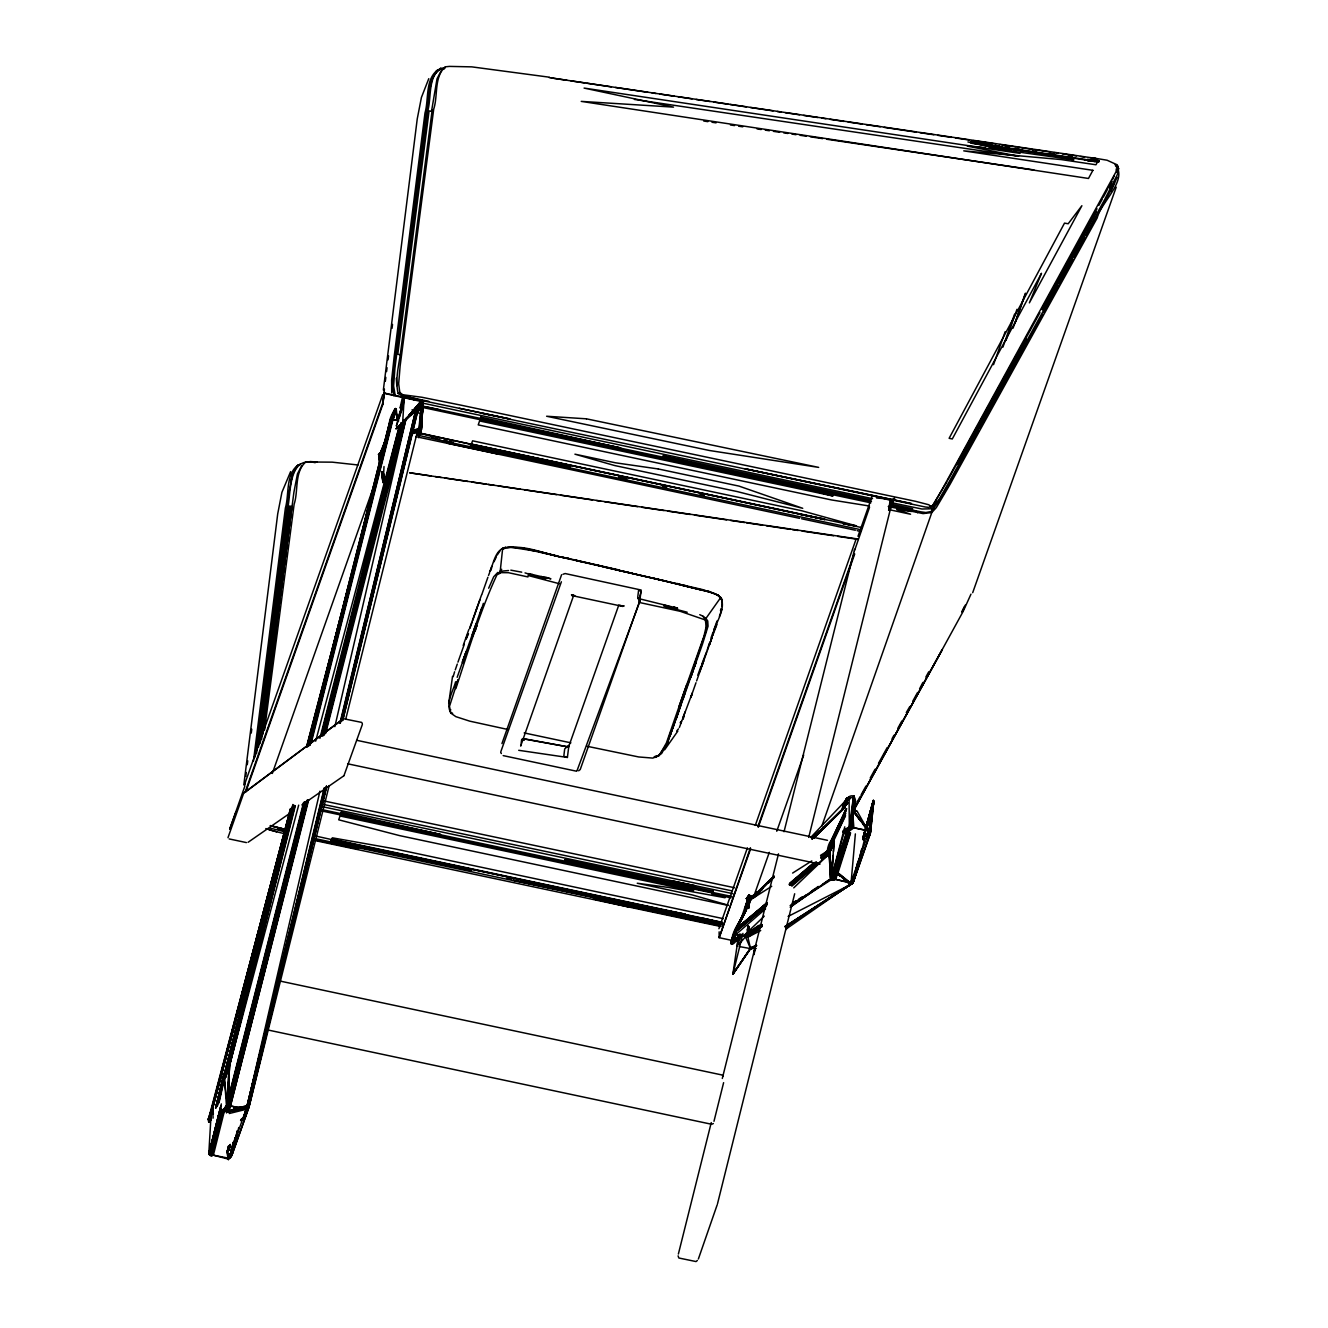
<?xml version="1.0" encoding="UTF-8"?>
<svg xmlns="http://www.w3.org/2000/svg" width="1328" height="1328" viewBox="0 0 1328 1328"><rect width="100%" height="100%" fill="white"/><g stroke="black" fill="none" stroke-linecap="round" stroke-linejoin="round"><path stroke-width="1.5" d="M228.814 1068.891L228.814 1064.89L293.604 805.747M847.364 803.589L842.251 809.532C842.865 796.667 859.365 786.209 854.817 810.279L857.324 811.541L868.861 832.092L850.401 884.216L784.931 926.479M853.921 796.418L854.817 810.279L853.821 810.312L853.921 796.418L852.559 797.032M736.127 933.318L731.927 944.341C729.67 929.517 747.249 913.979 750.652 899.77L750.801 899.836M748.394 925.981L747.78 935.194L747.083 929.202M748.826 895.255L746.402 898.641L748.826 895.255L748.66 907.539L748.876 894.989L753.74 897.545L757.026 895.105M383.311 475.69L382.995 482.479L381.75 474.494M748.411 925.915L748.278 934.165L749.191 928.056M748.693 907.356L748.876 894.989L753.74 897.545L759.583 891.752M748.627 907.871L748.843 895.62L738.484 926.645M853.373 799.041L853.572 796.036L849.306 826.813L842.716 831.693L849.306 826.813L869.043 830.996L870.487 832.556L852.941 882.954L786.043 926.38M873.326 800.668L862.851 838.217L873.326 800.668L870.288 831.826L873.343 800.386L869.027 831.594L862.851 838.217L873.077 801.481L870.006 834.648L863.432 840.043L862.851 838.217L869.027 831.594L873.343 800.386L870.006 834.648L853.24 882.373L786.259 928.903M748.145 926.529L747.963 934.763L749.324 926.761M748.56 907.987L748.843 895.62L748.61 908.286M383.145 476.254L382.995 482.479L381.833 474.262M748.162 926.629L747.963 934.763L748.942 928.687M228.184 1094.089L228.067 1111.885L246.361 1108.747L324.298 787.72M228.283 1090.072L228.848 1068.011L298.684 805.133M751.05 948.109L732.84 974.304L751.299 947.047M381.684 471.739L383.211 481.715L384.008 466.56M747.78 935.194L749.175 927.093L747.78 935.194L748.029 926.961M748.56 908.418L748.926 896.068L744.776 909.199L745.24 913.199M228.449 1093.21L226.64 1109.527L228.117 1110.44L246.776 1107.386L244.203 1115.47L245.116 1115.603L249.149 1106.407L326.555 786.242M228.366 1089.823L229.263 1066.65L224.93 1076.709L218.971 1102.937M229.263 1066.65L227.918 1104.132L231.006 1106.108L246.361 1108.747L228.25 1159.527L231.719 1155.659L249.033 1106.971L249.266 1102.522M229.412 1158.365L230.873 1152.322L229.412 1158.365L213.36 1155.177L211.268 1155.808L208.778 1154.198L210.969 1116.566M249.249 1100.995L249.033 1106.971L232.367 1153.883L229.561 1148.604L230.408 1144.869M395.827 428.894L402.699 422.868L421.922 400.259L421.159 431.202L422.885 402.5L421.922 400.259L421.159 431.202L422.885 402.5L416.926 411.796L342.292 719.56L416.926 411.796L422.42 401.786L404.21 397.703L401.438 405.438M396.391 428.429L402.633 423.001L421.856 400.259L420.677 427.533L418.785 437.559L421.192 430.986L422.885 405.007L417.407 412.626L342.74 720.556M294.401 805.465L228.814 1064.89L225.046 1075.912L229.063 1067.347L224.947 1078.12L228.848 1068.011L227.354 1104.697L229.412 1105.045L228.117 1110.44L225.81 1108.996L227.453 1101.593L303.564 802.56M305.208 802.079L226.64 1109.527L228.134 1103.419L225.81 1108.996L227.968 1102.572L229.478 1065.869L225.046 1075.912L229.694 1065.056L295.347 805.681M383.676 474.992L383.427 481.002L382.248 473.05M760.695 930.563L747.896 937.17L739.663 934.464C740.493 935.028 732.458 948.175 730.981 942.913L735.529 929.334L767.186 902.625M393.918 395.794L392.507 387.328L393.818 369.699L426.437 112.83C430.438 99.251 426.388 79.348 439.12 70.069L440.564 68.342L445.029 67.811M567.405 757.441L568.915 745.29L564.699 748.909L563.802 756.196L567.405 757.441L518.717 750.303M638.635 589.981L637.722 597.268L639.631 602.182L641.142 590.03L565.164 573.547L563.022 574.244M640.013 600.273L639.133 599.459L641.075 591.508M417.042 399.429L403.247 396.259L398.168 393.503C394.897 380.406 398.616 366.146 400.508 353.115L432.214 109.743L431.517 111.32L429.077 110.921L397.786 354.244L399.828 354.659M1117.379 167.826C1124.999 182.882 1100.63 203.217 1097.21 217.892L950.051 484.322L936.323 507.578L931.808 512.542L821.75 826.331M383.526 475.524L383.211 481.715L381.833 471.49M245.132 792.086L382.564 403.446L384.39 392.258L382.779 404.542L245.813 791.853M382.779 404.542L384.39 392.258L384.639 393.453L401.836 397.321L402.699 396.142L400.126 407.729M290.483 808.503L212.38 1106.788L208.347 1118.757L209.027 1122.193L291.845 809.516M1115.138 164.655L1118.608 168.473L1117.794 169.486M227.968 1102.572L229.478 1065.869L224.93 1076.709M868.861 832.092L873.343 800.386L869.807 831.311L852.061 809.283L852.194 827.244L845.538 832.009L852.194 827.244L853.954 796.202L853.638 797.879M403.712 461.131L403.513 462.874L404.791 462.659L403.662 460.501M832.341 871.268L833.287 855.464M833.519 851.514L834.216 839.678L845.538 815.658M227.453 1101.593L229.694 1065.056L294.916 805.565M383.36 476.553L382.995 482.479L382.896 476.42M382.53 472.419L383.626 480.354L383.991 474.362M396.425 425.823L404.21 397.703L421.839 400.691L402.6 423.433L404.26 396.972L421.856 400.259L402.6 423.433L396.375 428.629M213.393 1114.192L212.38 1106.788L212.829 1110.075L209.027 1122.193M719.145 931.858L719.129 937.684L736.343 941.336L736.857 940.307L736.343 941.336M383.842 474.843L383.427 481.002L382.381 472.868M421.192 430.986L418.984 435.816L421.125 428.346L423.034 403.579L417.274 412.178L342.707 720.058M844.625 831.809L851.281 827.045L853.572 796.036L850.318 826.896L843.595 831.76L850.318 826.896M383.626 480.354L384.124 474.212M735.579 932.206L735.529 929.334L767.202 902.891M559.354 583.722L528.229 575.522L527.946 576.933L508.491 572.7L499.162 572.617L500.208 571.272L502.681 548.248C494.381 552.963 493.551 564.085 489.567 571.903M1116.151 170.698L1116.317 168.822M851.281 827.045L853.954 796.202L853.638 798.178M790.558 905.812L830.531 880.182L835.926 879.451L851.082 882.672L855.365 833.901M238.758 1127.522L231.719 1155.659L232.267 1149.766M232.367 1153.883L232.765 1149.982M856.245 870.853L855.83 874.903L854.535 875.086L851.082 882.672L852.161 878.721M246.809 1108.78L246.178 1114.939L241.497 1119.753M421.856 400.259L418.868 434.505L421.424 429.21L420.893 427.002L418.436 433.642L421.706 400.674L402.6 423.433M856.261 870.869L855.83 874.903L864.246 840.624M870.487 832.556L873.807 800.9L867.267 826.248L870.537 814.28M887.004 498.863L876.646 498M890.856 502.266L889.876 511.263L808.702 837.404M231.719 1155.659L232.383 1149.849M867.101 825.103L873.841 800.967L870.388 833.503L867.051 835.943M246.875 1108.963L246.178 1114.939L240.733 1119.803M244.651 786.06L245.099 782.192M253.465 761.027L285.387 508.026C289.388 494.248 285.321 473.963 298.501 464.75L296.642 466.145M245.597 1111.47L245.116 1115.603L244.203 1115.47L246.161 1109.328L231.006 1106.108L228.067 1111.885L246.56 1108.083L245.116 1115.603L245.912 1109.693M383.958 392.922L384.423 389.054M419.515 431.401L418.785 437.559L421.275 429.558L414.12 431.517M421.706 412.942L422.42 406.783L421.69 421.026L422.885 405.007L421.358 429.575L423.034 403.579L417.407 412.626L420.329 413.622M448.698 703.408L452.549 676.334M255.142 757.026L288.757 493.717L292.293 475.225L296.559 466.858M256.503 753.607L288.076 506.4C290.981 490.082 288.906 455.919 315.201 462.708M325.111 787.77L246.975 1106.606C245.066 1110.308 245.78 1118.193 246.676 1109.81M681.662 585.167L712.173 592.686L718.531 595.591L720.44 597.932L705.948 618.416L707.741 621.006L708.056 626.185L702.379 644.412L667.171 743.879L661.543 753.607L657.327 755.997M738.252 937.8L737.239 946.183L741.638 934.331L738.252 937.8L740.958 935.858L747 936.97L762.089 926.446M754.105 953.57L754.868 947.644M754.155 954.6L754.902 948.507M888.615 510.35L890.69 499.511L889.146 510.5M243.821 784.931L277.718 513.836L281.918 492.323L290.616 471.623M383.344 390L417.241 118.922L421.424 97.442L428.778 78.667M754.204 953.172L754.951 947.03M521.174 743.248L521.622 739.596M245.796 776.365L246.278 772.498M247.257 764.729L247.755 760.844M251.258 733.089L251.756 729.205M385.336 381.302L385.834 377.418M386.564 371.591L387.062 367.707M388.042 359.838L388.556 355.854M392.042 328.315L392.524 324.414M258.462 747.415L289.504 506.034L290.915 506.283L260.172 743.481M873.973 801.647L871.616 810.312M291.463 809.416L208.845 1122.06L291.264 808.835M261.566 739.563L293.903 492.273L297.439 473.913L301.556 465.962M262.695 734.666L291.928 506.449M264.521 730.118L294.135 504.225C298.534 491.061 294.202 471.822 305.838 461.961L332.232 462.161L358.062 464.983M431.517 111.32L437.028 78.8L441.128 70.849M721.652 606.481C724.806 598.164 715.958 593.101 709.036 591.906M853.124 801.896L853.954 796.202M670.507 732.774L667.171 743.879L659.003 755.267M732.94 973.64L751.167 947.428L732.84 974.304L738.434 936.688M784.035 831.726L854.568 549.311M854.136 876.397L853.24 882.373L785.877 926.645M785.495 927.06L852.941 882.954L853.887 876.912M309.192 745.523L390.598 422.138L395.495 408.592L397.404 419.897L393.071 419.665C385.618 430.82 391.494 411.248 395.777 409.638L396.225 408.924L397.404 419.897M414.037 430.919L421.325 427.865L418.868 434.505L421.325 427.865M393.437 417.656L311.134 743.365M385.22 443.552L389.353 423.35L307.648 746.303M386.398 438.738L389.984 421.341L394.499 409.738L390.681 419.831L386.714 438.024M387.809 433.592L390.681 419.831L395.495 408.592L397.238 419.465L395.495 408.592L391.445 418.801L392.291 418.27M228.814 1147.458L227.138 1152.007L228.316 1159.543L227.569 1155.559M385.286 443.569L389.984 421.341L389.22 423.981L394.383 410.418M229.628 1146.429L227.984 1151.393L229.395 1145.45M218.805 1102.223L224.2 1078.187L223.17 1076.195L226.955 1065.255L292.924 804.486M403.928 463.92L404.658 460.667L403.612 463.754M850.883 883.203L837.487 872.529L835.926 879.451L850.883 883.203C852.891 874.156 857.705 871.948 852.941 882.954M217.178 1105.875L223.552 1077.938L216.398 1107.303M216.281 1107.087L223.204 1077.257L215.734 1108.183M319.932 791.173L247.191 1105.792L236.102 1108.166M334.855 726.632L405.721 420.096L415.531 411.265L421.839 400.691M290.55 482.612L292.293 475.225M215.717 1107.884L292.758 805.532M430.156 87.532L431.899 80.145M209.907 1120.583L208.363 1119.537L290.616 809.217M228.532 1146.081L227.138 1152.007L228.482 1159.112L227.785 1148.952M229.744 1146.296L228.798 1150.264L230.275 1144.387M215.518 1108.133L223.17 1076.195L226.275 1076.975M228.582 1145.948L227.138 1152.007L228.632 1146.363M229.429 1145.367L227.984 1151.393L229.478 1145.649M241.215 1119.653L245.663 1115.902L246.045 1112.001L245.663 1115.902L240.567 1120.583L244.452 1116.35L246.161 1109.328L229.229 1113.511M339.902 723.295L415.531 411.265L411.979 409.871M324.746 787.67L245.331 1113.279L248.651 1105.776L325.709 787.952M340.283 723.262L415.531 411.265L417.407 412.626M341.213 721.37L416.345 411.497L421.657 401.405M325.443 787.819L248.651 1105.776L245.68 1114.939L246.361 1108.747L244.203 1115.47M341.479 721.403L416.345 411.497L422.42 401.786L420.793 427.55L422.885 402.5L417.274 412.178M246.195 1113.91L249.017 1106.008L326.389 786.076M326.688 786.674L249.033 1106.971L329.161 785.645M217.41 1105.958L224.2 1078.187L227.354 1104.697L218.19 1115.935M246.56 1108.083L227.918 1111.154L229.412 1105.045M229.495 1154.364L228.35 1159.112L213.36 1155.177L224.913 1108.98M233.313 1142.263L231.852 1148.305L233.33 1142.246M403.397 463.505L404.21 460.169L403.098 463.323M830.531 880.182L829.253 853.804L832.291 843.164L829.402 853.555L831.909 879.999L834.034 872.994L831.394 880.182L829.253 853.804L828.274 853.688C825.402 851.497 830.564 837.221 832.938 840.724L834.216 839.678L829.253 853.804L830.531 880.182L834.034 872.994L836.773 873.226L850.551 883.967L854.751 875.633L853.738 875.799L851.895 883.867L788.118 916.436M455.836 688.634C468.485 650.537 480.055 611.112 496.938 574.841L500.357 573.098M220.946 1105.975L208.778 1154.198L221.344 1103.917M221.062 1108.863L209.525 1155.078L221.129 1108.847M210.355 1155.609L221.411 1111.353M345.678 719.361L417.789 430.172M732.84 974.304L742.966 933.368M713.983 1121.28L723.611 1082.669M717.502 1203.799L794.675 893.761M310.088 745.207L395.014 409.937L390.598 422.138M208.778 1154.198L220.88 1106.025M399.296 417.341L404.21 397.703L403.098 406.368L396.375 425.923M678.376 1254.03L711.26 1122.592M722.299 1078.469L778.49 853.854M861.689 849.239L855.249 874.903L861.772 849.422M871.6 809.765L873.575 801.863L867.234 825.485L873.077 801.481L866.105 827.228M871.799 810.429L873.807 802.378M389.353 423.35L308.129 745.44L321.874 693.15M228.15 1068.907L228.101 1064.84L293.505 805.283M308.179 745.954L389.834 423.018L393.868 411.066M309.656 745.124L391.511 421.341L395.777 409.638L393.071 419.665L398.715 420.86M858.054 861.158L854.535 875.086L858.137 861.241M319.899 738.351L399.579 425.275M226.64 1109.527L304.726 802.261M321.575 735.978L401.205 422.686L321.193 735.745M305.722 802.178L228.582 1105.693L306.453 800.967M322.571 735.845L402.268 422.287L322.156 735.762M307.233 799.987L229.063 1107.569L307.449 800.867M323.584 735.662L403.812 420.046L323.368 734.816M308.279 799.688L230.159 1107.071L308.71 799.738M325.128 733.388L404.343 419.432M229.047 1055.86L225.976 1067.895L293.056 806.594M230.076 1051.842L233.164 1039.807M235.205 1031.773L238.293 1019.738M239.322 1015.721L240.866 1009.712M243.937 997.66L250.112 973.59M251.141 969.573L272.19 887.32M273.219 883.303L281.436 851.198M282.466 847.181L284.524 839.163M313.79 724.789L315.334 718.78M316.363 714.763L317.907 708.737M321.509 694.693L324.58 682.658M325.609 678.641L327.153 672.632M329.726 662.589L331.253 656.58M332.282 652.563L333.826 646.553M334.855 642.536L336.399 636.51M338.972 626.484L340.499 620.458M341.528 616.458L343.072 610.432M345.645 600.405L347.189 594.38M361.565 538.205L363.108 532.179M308.428 746.436L320.546 698.545M321.575 694.544L323.285 688.286M324.314 684.269L329.958 662.224M332.365 652.38L336.482 636.328M337.644 632.145L340.582 620.276M341.611 616.258L343.155 610.233M227.868 1100.962L304.278 801.963M324.364 734.716L404.791 419.98L405.721 420.096L325.642 733.454M244.468 1115.902L246.161 1109.328M403.762 464.136L404.658 460.667M867.4 825.618L868.944 819.675M871.517 809.781L873.575 801.863M306.668 746.319L359.058 546.057M360.203 542.256L364.287 526.021M365.449 522.236L368.487 510.002M369.533 506.001L371.093 499.992M290.45 809.101L208.629 1120.218M306.702 746.95L352.335 572.484M353.381 568.484L356.535 556.449M357.581 552.431L359.158 546.422M360.203 542.405L361.78 536.396M362.826 532.379L364.403 526.369M290.981 808.719L212.463 1108.996L208.363 1119.537M307.216 746.668L341.761 614.549M342.807 610.548L344.384 604.539M345.429 600.538L348.567 588.536M349.613 584.519L351.19 578.527M322.92 689.149L324.48 683.14M332.349 653.061L333.926 647.051M334.971 643.051L336.548 637.025M216.198 1106.373L226.955 1065.255L229.694 1065.056M216.198 1106.274L226.955 1065.255M246.776 1107.386L244.999 1114.192L248.651 1105.776L233.545 1108.349M844.791 826.829L831.345 878.489L833.851 879.75L837.487 872.529L850.717 883.618L855.033 875.783L851.895 883.867M863.333 838.665L865.541 830.73M866.918 824.97L873.077 801.481M306.917 747.066L345.811 598.729M346.857 594.728L348.434 588.719M308.079 744.792L328.564 666.756M329.61 662.755L331.187 656.746M332.249 652.745L333.809 646.736M334.872 642.735L336.449 636.726M309.241 743.381L313.972 725.354M315.035 721.336L316.612 715.327M315.682 741.157L399.529 425.259M474.279 628.908L481.715 607.892M865.109 833.37L863.515 839.279L865.159 833.486M793.746 887.868L829.12 853.97L832.291 843.164M380.173 464.534L378.912 456.55L388.606 431.517M791.92 886.108L829.12 853.97L832.042 843.38L828.274 853.688L822.032 858.95M865.059 834.1L863.432 840.043L865.175 833.337M844.558 830.813L831.345 878.489L832.938 879.551L831.876 879.153L829.734 852.775L833.021 842.516L829.568 853.207L832.075 879.667L834.997 873.143L839.811 875.667M867.333 825.767L868.96 819.974M520.941 745.074L520.659 746.07L573.58 595.608M852.493 883.452L855.099 875.965L852.493 883.452L785.346 927.226M867.267 825.037L868.944 819.21M870.072 815.309L874.007 801.697M453.18 676.666L454.608 671.785M852.128 797.597L847.364 797.846L844.425 807.939L813.699 838.283M396.225 408.924L393.071 419.665L398.251 420.279M475.125 631.331L476.885 625.521L472.702 636.079M707.177 650.156L709.301 643.217M850.717 883.618L836.939 872.878L834.847 879.717L837.487 872.529M480.271 613.337L483.375 603.344M672.25 728.79L670.042 735.895L706.181 630.7L706.861 621.703L702.811 616.126L699.756 614.681M731.927 944.341L739.928 935.078C716.473 962.883 745.489 913.88 745.556 910.493M748.926 896.068L744.776 909.199L747.183 906.343M831.876 879.153L846.998 831.942M848.127 831.444L834.764 873.774L848.758 831.577M835.677 873.973L849.04 831.643M836.706 873.807L849.737 832.523M837.752 873.641L850.601 832.888M848.061 802.643L842.251 809.532L846.733 798.244L843.562 808.221L812.836 838.449M677.014 715.261L672.765 728.358M970.984 594.147L963.082 611.544L926.695 677.911M380.04 454.558L380.605 458.525L380.04 454.558L384.655 442.921L378.912 456.55M720.473 610.598L721.154 608.456M696.619 680.932L703.641 661.029M682.907 699.458L684.684 694.046M469.465 628.675L481.533 594.944M846.749 831.743L831.345 878.489L834.216 839.678L829.568 853.207M832.092 879.136L847.679 831.909M835.793 873.841L849.422 832.523M836.773 873.874L850.252 832.971M394.217 412.46L395.495 408.592M491.775 566.409L490.098 571.472L491.642 568.102M712.738 635.315C714.713 623.147 726.947 609.253 720.54 597.135M228.067 1111.885L230.242 1105.46L227.918 1111.154M679.322 709.783L676.101 719.328M719.427 616.358L721.768 609.419M692.353 692.884L679.388 727.462M487.907 577.248L481.798 594.579M694.577 666.573L696.237 661.776L690.693 677.446M476.204 623.513L457.164 677.313M701.715 666.49L712.173 636.925M730.981 942.448L735.529 929.334L731.28 943.727L735.695 930.928L766.887 904.584M455.272 669.86L457.28 664.066M467.904 633.821L466.078 639.117L468.502 633.755M462.41 662.489L466.327 651.218L462.376 661.693M698.379 1258.977L717.186 1204.811M463.206 645.474L468.784 629.655M472.652 620.624L475.955 611.162M457.961 662.141L464.302 644.296M455.604 681.779C452.997 691.722 445.262 703.043 450.873 713.169L455.853 716.655L469.747 721.154L508.408 729.603M690.776 677.297L692.618 672.018M230.524 828.44L229.678 829.187L244.684 786.691M227.984 837.669L243.721 793.082L342.641 719.344M400.292 408.194L404.26 396.972M272.306 773.46L374.944 483.01M397.686 418.685L401.903 406.667M476.603 609.303L479.889 599.974M501.951 743.58L561.595 574.725M640.113 599.808L580.236 769.51L578.643 770.788M679.056 706.313L703.923 636.344L706.23 626.384L705.201 619.08M699.657 671.902L703.525 660.962M718.896 928.72L747.398 847.878M755.283 825.418L856.178 538.886M857.988 536.296L872.363 495.61L889.843 500.158M869.541 507.296L854.518 550.672M750.42 847.762L719.444 937.07M757.989 826.315L854.302 553.427M750.652 848.791L719.129 937.684M758.238 827.311L854.717 553.942M738.152 940.606L740.377 934.215M754.022 895.686L769.31 852.327M776.764 831.245L803.672 755.084M993.527 364.669L1005.213 331.602M1002.906 347.139L1014.575 314.122M1005.993 340.433L1016.982 309.308M1013.081 328.132L1025.415 293.206M1014.907 323.551L1025.349 293.986M1116.217 187.148L972.694 592.686M244.584 784.433L382.746 394.615M500.805 751.731L561.379 581.78M618.815 605.004L568.517 747.199L568.069 746.004M686.792 684.401L666.374 743.016L659.136 755.765L652.762 758.089L638.702 756.96L587.042 746.27M711.028 637.888L713.003 632.344M717.02 620.989L713.651 630.485L715.792 626.667M709.268 645.093L712.04 637.274M679.172 710.048L681.065 704.753M709.252 645.242L711.974 637.573M717.02 624.293L712.655 635.664M343.952 775.668L362.411 724.324M697.798 675.155L701.035 666.158M469.963 628.161L471.988 622.517M695.988 682.725L690.709 697.681L692.336 693.565M229.678 829.187L236.019 811.856M228.848 1068.011L224.548 1079.747L226.424 1105.145L222.589 1112.316M847.364 797.846L843.562 808.221L812.587 838.499M421.424 429.21L418.984 435.816L421.275 429.558L414.286 431.849M846.733 798.244L842.848 808.769L812.105 838.864M549.178 77.622L1099.518 158.962L1107.071 160.223L1116.732 164.622L1118.193 166.93L1116.748 172.225L1116.118 171.594L942.897 488.073L933.501 504.723L930.596 507.213M468.718 647.068L462.708 663.07M577.116 770.439L639.731 601.717M739.812 934.397L731.28 943.76L732.724 939.909M683.007 719.328L684.02 716.622M472.253 634.684L474.328 629.19M475.59 611.594L477.3 607.128M1109.278 188.061L1111.868 181.272M701.715 664.382L706.496 651.932M731.014 943.162L735.695 930.928L767.086 904.733M488.671 588.221L493.684 576.8L497.801 572.418M682.924 717.535L685.165 711.791M488.521 575.456L489.567 572.8M731.28 943.727L736.127 931.476L765.808 906.426M680.517 723.494L681.413 721.353L680.202 722.581M454.774 687.472L458.044 679.72L449.478 706.38L450.873 713.169M842.649 831.544L849.306 826.813L849.073 796.999L844.425 807.939L813.4 838.25M728.209 905.148L692.054 894.873L637.241 883.236L668.797 887.486L725.071 897.745L712.14 893.844L712.505 893.014L670.125 884.016L693.863 889.976L321.442 810.893M380.455 463.771C377.451 462.526 380.655 449.096 379.609 455.139L380.439 461.264M299.514 465.115L300.012 463.987M851.082 882.672L854.253 875.501M850.551 883.967L853.838 876.447M845.77 809.947L827.51 850.982L821.252 856.328M846.152 809.35L827.51 850.982L820.521 855.398M1110.772 191.398L1117.147 177.238M833.851 879.75L836.939 872.878M831.909 879.999L834.997 873.143M962.252 611.81L965.257 605.136M1112.515 179.579L1114.159 175.927M443.768 69.338L445.411 66.815L449.445 66.4L471.772 66.865L549.443 77.207M845.521 812.155L832.357 840.275L845.471 813.317M845.67 813.466L832.938 840.724L845.372 815.359M834.382 841.703L831.876 840.026L846.633 808.603L831.477 839.96L827.311 851.895L821.069 857.191L832.075 846.55M846.102 809.001L831.477 839.96L834.25 841.686M493.966 561.844L496.406 556.747M740.792 921.383L746.021 910.576M831.876 840.026L846.268 810.213M573.663 596.056L573.165 595.21C568.251 593.649 576.037 597.251 571.986 595.591L622.683 606.381L624.06 605.784L620.558 606.016M735.065 931.824L745.838 910.46M734.816 931.326L745.473 910.327M961.738 611.909L964.294 606.846M1108.365 187.696L1111.685 181.206M746.934 907.057L734.865 930.729L750.768 899.571L774.091 876.281M1111.221 189.522L1114.574 182.932M766.439 903.521L735.214 930.015L750.768 899.571L771.701 886.324M225.096 1111.436L226.789 1108.133M223.32 1112.914L227.486 1104.879L219.817 1114.474M226.059 1111.47L227.735 1108.266M891.619 501.818L893.329 498.598M889.262 507.744L890.972 504.524M892.665 501.303L894.375 498.066M888.681 509.686L894.64 498.382M889.893 510.267L893.296 503.827M226.424 1112.632L228.333 1109.046M1103.236 197.308L1107.519 189.29M1110.374 191.182L1085.922 235.952M1095.235 211.999L1097.011 208.728M1098.804 205.458L1102.389 198.901M748.876 894.989L746.917 898.923M1022.626 344.135L947.926 479.972M1024.535 340.649L1039.957 312.595M1041.899 309.059L1055.71 283.91M1056.706 282.117L1062.533 271.51M1064.475 267.957L1070.318 257.35M1071.281 255.574L1077.174 244.867M1079.133 241.298L1094.338 213.642M978.67 430.438L943.361 494.132L931.559 511.446L925.848 512.508L920.935 511.844L889.129 505.221M979.632 428.695L1042.646 314.421M1043.625 312.628L1058.482 285.686M1059.462 283.926L1073.124 259.159M1074.103 257.366L1084.926 237.729M857.191 801.963L860.146 796.617M861.125 794.841L865.939 786.093M870.222 778.025L875.036 769.294M878.489 763.351L887.187 747.581M892.018 738.8L893.96 735.297M897.911 728.126L901.878 720.938M906.277 712.588L909.796 706.562M912.718 701.25L917.598 692.419M919.557 688.867L922.877 682.459M925.815 677.114L928.77 671.752M854.452 808.785L925.716 679.704M854.634 808.121L942.282 649.575L855.016 808.022M946.947 481.715L932.538 505.553L928.82 507.379L925.251 506.997L481.832 413.34M621.255 605.734L620.226 605.618L622.683 606.381L619.695 605.186M223.486 1112.914L226.49 1108.083M225.395 1111.486L227.403 1108.266M222.623 1112.565L227.486 1104.879M697.366 1260.455L696.038 1261.567L678.824 1257.998L678.093 1255.873M785.778 929.368L787.853 926.214M226.573 1112.764L228.781 1109.444M497.22 555.054L500.075 550.788M773.46 876.613L751.067 898.674L773.61 876.43L753.74 897.545L752.926 895.537L762.886 888.432M664.631 749.789L677.828 731.097M933.501 504.723L935.792 501.519M401.836 397.321L402.699 396.142M747.166 905.995L744.776 909.199L747.199 906.194M499.162 572.617L501.685 571.787L500.208 571.272L501.702 569.28M678.508 728.856L676.682 731.014M713.352 1123.538L711.692 1124.285L266.712 1029.731M849.555 799.058L846.733 798.477L848.542 797.663M379.576 453.064L378.862 455.255L382.746 456.185M830.847 850.418L821.999 858.917M208.446 1121.645L209.11 1120.799M832.258 847.563L821.468 858.502M380.372 453.396L378.862 455.255L380.489 461.098M832.092 846.882L821.036 857.988L832.125 847.297M829.12 853.97L822.812 859.216M655.816 757.441L656.845 756.18L654.173 756.794L656.082 756.313M785.827 929.683L788.201 926.828M228.117 1110.44L228.565 1109.577L227.553 1109.727M832.424 847.895L821.351 858.552M449.893 710.679L450.756 709.716M931.559 511.446L931.891 508.757L939.261 499.013L949.636 480.952L1104.547 199.781L1117.313 174.649L1118.624 168.772L1117.313 166.249M738.617 944.623L745.506 936.887L761.226 926.214M861.855 527.631L842.965 523.547L856.51 526.154M810.661 837.52L849.073 796.999M1115.487 165.917L1116.732 164.622M812.006 838.449L819.31 831.179M751.067 898.674L772.863 877.044M812.122 838.117L819.393 830.896M768.364 883.087L774.207 877.31M747.946 898.575L747.448 897.579L752.843 897.462L773.328 877.31M752.096 897.612L774.058 876.115M811.906 838.997L844.425 807.939L848.111 798.211M752.843 897.462L773.527 877.244M240.849 1120.45L245.082 1116.367L245.547 1112.416L244.452 1116.35M766.073 906.509L736.127 931.476L731.794 944.158L736.11 934.298L743.63 935.908L764.264 916.121M1116.383 167.013L1117.695 165.834M398.168 393.503L399.811 392.457L404.193 395.943L416.112 398.865M765.559 908.867L736.11 934.298L746.12 936.738L761.359 925.965M735.214 930.015L766.488 903.223M789.961 883.12L813.417 863.034M789.845 883.668L814.828 862.486M740.194 935.227L736.11 934.298L735.496 930.214L767.186 903.472M789.363 884.747L816.288 862.005L789.38 884.382M790.276 884.846L816.786 862.453M790.791 885.328L817.351 862.918M789.33 883.933L814.662 862.569M735.496 930.214L767.285 903.671M789.546 885.095L816.571 862.536M790.625 885.095L817.301 862.851M791.289 885.494L818.081 863.167M755.532 946.499L752.644 948.541L756.495 945.951L751.382 948.756L739.148 946.532M436.182 71.181L438.107 69.703L443.353 68.973M417.39 430.006L420.677 427.533L413.489 430.405M503.146 549.095L505.387 547.418C526.917 546.256 547.767 554.789 568.749 558.656M244.518 792.667L343.122 718.979M844.774 833.652L853.074 827.493L852.393 809.283L869.043 830.996M501.353 753.54L500.822 752.627M845.654 833.818L853.887 827.776L869.126 830.946L852.028 809.499L852.194 827.244M405.936 418.27L415.531 411.265L408.875 415.266M753.607 895.885L762.123 889.777M756.279 894.856L759.633 892.433M866.669 837.055L870.006 834.648M753.74 895.836L760.396 891.071M844.741 833.436L853.074 827.493L852.061 809.283M739.447 934.464L745.257 936.472L762.189 924.537M792.667 903.023L796.053 900.633M790.177 905.63L800.336 898.458M747 936.97L762.239 926.197M791.04 905.879L814.761 889.129M759.749 928.803L747.896 937.17L750.536 948.64L755.748 945.304L750.536 948.64L745.506 936.887L742.684 935.808M790.21 907.306L829.137 879.85L822.497 884.382M758.703 925.417L743.63 935.908L759.649 925.467M744.444 936.207L761.21 924.52M745.257 936.472L762.056 924.786M798.991 899.056L802.344 896.732M791.455 905.165L806.561 894.64M811.591 891.121L818.314 886.44M790.625 906.592L819.144 886.722M248.07 842.301L288.408 814.296M301.854 804.951L343.869 775.784M394.233 395.362L395.08 394.781L393.603 385.983L394.931 368.221L427.649 111.303C431.666 97.658 427.599 77.539 440.564 68.342M785.794 926.496L851.148 884.166L853.771 876.696L850.401 884.216L844.442 879.485M743.63 935.908L761.01 924.753M785.23 926.413L851.148 884.166L844.342 879.335M445.411 66.815C433.791 76.675 438.124 95.915 433.725 109.045L400.126 366.03L398.666 383.775L399.811 392.457M792.617 873.06L811.806 860.909M438.107 69.703C424.91 78.9 428.994 99.202 424.993 112.963L394.217 356.253L391.627 380.107L391.71 392.856M568.799 558.358C547.003 555.984 523.896 542.305 502.167 549.078M931.177 506.848L928.803 504.756L915.756 501.37L460.285 405.023L421.839 397.255L401.205 394.532M744.975 936.174L745.855 935.742M459.272 408.277L510.018 418.967L420.976 400.309M502.714 548.663L505.437 547.501M622.068 605.601L621.122 605.95L623.579 606.298M413.705 430.82L421.125 428.346M502.681 548.248L505.387 547.418M931.808 512.542L923.093 513.604L888.249 506.516M413.224 433.542L419.133 431.783M381.966 453.645L378.48 454.475L381.319 455.604M500.208 571.272L508.558 570.525M413.224 432.878L419.133 431.617M239.438 1108.15L246.975 1106.606L236.832 1108.365M931.891 508.757L921.964 509.022L890.009 502.366M836.789 873.575L839.977 875.916L836.773 873.226M211.534 1118.325L208.347 1118.757L211.401 1119.438M749.224 899.388L746.402 898.641L749.805 898.226M208.214 1120.218L211.351 1119.919M507.396 547.418L512.575 547.103M528.361 574.858L532.478 574.543L550.904 578.842L545.924 577.248M381.617 454.292L378.48 454.475L381.236 455.454M574.858 595.658L572.434 594.878M746.402 898.641L749.507 898.674M510.848 547.252L533.358 550.771L702.031 589.433L718 594.994L721.519 598.845L721.917 601.02M309.889 461.53L317.043 462.011M985.011 147.574L967.332 146.13L1018.642 156.223M988.945 147.906L1073.904 159.825L1051.444 155.243L982.753 145.084M1098.787 162.215L1087.4 160.472L1099.318 160.97L1093.226 159.841M753.059 948.209L756.213 948.524M1090.172 157.7L1095.816 158.281M849.389 799.19L846.218 798.842L849.007 799.539M846.733 798.477L850.02 798.858M1087.4 160.472L1095.069 161.418L970.552 142.66L999.054 147.375M911.606 511.479L896.715 509.537L910.56 514.218L889.162 509.67M510.815 570.16L521.721 572.169M343.935 718.813L361.664 722.399L362.312 723.528M895.006 507.014L903.289 508.226L897.761 506.981M972.428 143.424L1022.51 150.662L999.154 147.192M634.402 99.434L1016.518 156.007M703.774 121.047L707.874 121.645M711.974 122.259L716.074 122.857M730.433 124.981L734.533 125.596M738.634 126.21L742.734 126.807M757.076 128.932L761.176 129.546M765.277 130.144L769.377 130.758M773.477 131.356L779.636 132.269M783.736 132.883L787.836 133.481M791.936 134.095L796.036 134.692M800.137 135.307L806.295 136.22M810.395 136.817L822.696 138.643M826.796 139.257L1033.865 169.901M551.153 77.92L566.973 80.278M570.924 80.859L584.768 82.917M586.81 83.216L611.378 86.868M615.478 87.465L647.931 92.296M651.965 92.894L655.999 93.491M660.033 94.089L674.159 96.18M678.16 96.778L692.12 98.853M696.104 99.451L710.065 101.526M714.049 102.107L728.01 104.182M730.068 104.497L746.452 106.921M750.552 107.535L773.112 110.888M777.195 111.486L781.296 112.1M785.363 112.697L799.556 114.806M803.623 115.42L817.816 117.528M821.866 118.126L825.933 118.723M829.983 119.337L844.093 121.429M848.111 122.027L862.171 124.102M866.188 124.699L880.248 126.791M884.265 127.388L916.054 132.119M920.022 132.7L933.883 134.759M937.8 135.34L951.512 137.382M955.43 137.963L969.158 140.004M973.241 140.602L995.768 143.955M999.851 144.553L1013.978 146.661M1018.012 147.259L1032.138 149.35M1036.172 149.948L1050.282 152.039M1054.299 152.637L1058.333 153.235M1062.367 153.832L1076.46 155.94M1080.494 156.538L1084.528 157.136M974.818 142.096L970.735 141.498L999.038 146.611L970.635 141.897L991.12 144.901M978.919 142.71L983.002 143.324M1005.213 146.611L1009.097 147.192M1014.924 148.055L1018.808 148.636M1032.553 150.678L1036.487 151.259M1050.299 153.318L1054.249 153.899M1068.21 155.974L1072.31 156.588M1094.886 159.941L1098.986 160.555L1098.621 161.402L1087.566 159.227M858.237 539.052L409.588 472.785L431.334 476.022M435.285 476.603L441.211 477.482M445.162 478.063L467.688 481.417M471.789 482.031L486.114 484.156M488.156 484.454L494.215 485.351M498.249 485.948L520.427 489.252M524.46 489.849L556.515 494.614M560.499 495.195L592.504 499.959M596.604 500.556L600.704 501.171M604.804 501.785L637.606 506.649M641.706 507.263L664.017 510.566M668.067 511.18L690.377 514.484M694.444 515.098L726.582 519.862M730.599 520.46L744.659 522.551M746.635 522.85L762.538 525.207M766.505 525.788L790.359 529.341M792.318 529.623L798.194 530.503M802.112 531.084L833.635 535.765M837.736 536.379L858.203 539.417M1084.08 159.592L1097.277 161.584M704.72 619.761L680.185 611.295L638.868 602.381M869.458 506.018L831.577 499.959L478.229 424.894L479.574 420.943L833.005 496.008L809.35 489.766M970.818 141.963L999.237 146.91M842.965 523.547L856.444 525.888L801.863 510.782L472.585 440.83L471.407 444.067L824.837 519.132L800.601 514.534M979.085 142.594L983.118 143.308M987.169 144.005L991.219 144.719M522.319 738.667L567.239 746.734L523.132 738.584M661.029 909.597L685.281 914.162L331.851 839.097L332.332 837.819L394.682 848.841L723.295 918.661M731.861 896.483L670.325 883.518M556.947 555.868L537.491 551.236M524.178 732.923L570.891 742.833M409.854 397.371L428.745 401.322M852.31 497.402L865.673 500.175M731.064 897.828L712.14 893.844M734.633 887.751L324.447 801.05M731.828 890.839L323.335 804.419M732.84 893.661L671.354 880.68M420.81 405.687L439.618 409.738M470.344 445.826L496.323 451.321M498.315 451.736L552.149 463.14M556.15 463.987L564.151 465.68M618.898 477.267L626.882 478.96M662.672 486.529L666.623 487.376M700.188 494.481L704.139 495.311M799.572 518.335L415.896 436.63M801.597 518.767L855.332 530.237M330.755 840.956L390.532 853.605M392.524 854.02L428.579 861.656M430.571 862.088L453.861 867.018M463.572 869.06L467.439 869.89M507.23 878.306L511.214 879.153M521.107 881.244L628.078 903.887M630.07 904.318L722.249 923.823L513.023 880.149L721.967 924.487M719.693 925.666L593.334 898.873L629.007 907.057M721.121 926.579L314.587 840.475M384.655 393.138L401.869 396.806M872.529 498.664L422.072 402.982M870.139 499.726L662.954 455.77L703.973 465.597L869.774 500.789M889.478 503.827L912.668 508.74L912.253 509.803L890.009 505.088M871.45 501.403L426.554 406.982M870.853 502.831L422.304 407.397M471.141 444.349L843.164 523.282M824.788 519.514L417.507 432.762M449.545 441.377L453.329 442.191M503.179 755.615L576.734 771.253M357.099 740.377L827.477 840.325M347.621 763.783L820.023 864.146M322.754 806.76L695.457 885.793M321.791 809.582L694.428 888.631M728.076 905.397L399.379 835.561L338.706 819.808L340.018 815.99L693.448 891.038L669.777 884.863M331.568 839.445L722.482 922.362M722.332 922.611L393.237 852.642M720.772 922.528L703.608 918.362M721.984 924.836L315.367 838.649M229.18 838.931L246.394 842.583M278.913 980.828L721.868 1074.95L723.146 1076.311M469.249 443.95L417.523 432.53L430.338 436.016M314.553 835.793L331.568 839.562M315.018 839.877L358.079 849.04L330.473 841.886M701.599 589.997L652.895 578.095M800.701 514.401L824.688 519.646M859.249 529.374L447.387 441.892L447.055 443.12L497.685 453.894L470.062 446.739M431.716 437.476L439.684 439.219M443.668 440.099L447.669 440.979M447.602 441.892L416.809 434.937M617.537 570.077L665.56 581.033M525.041 572.899L545.41 579.207M853.721 810.263L856.56 810.893M857.141 530.652L860.76 531.466M665.544 581.249L707.442 591.375M283.96 833.602L269.036 829.784M562.674 557.212L617.736 569.679M632.095 573.264L575.173 560.101L581.78 561.844M540.811 577.497L545.559 578.593M681.895 584.835L686.576 585.914M602.945 566.741L663.602 580.801M639.15 598.712L677.678 608.257L673.827 606.913M663.867 606.132L687.207 612.241M277.934 827.726L270.414 825.568L285.337 829.336M277.369 829.187L284.657 830.896M284.557 831.76L269.899 828.025M523.232 548.281L533.358 550.771M541.094 576.485L545.825 577.663M528.644 573.58L532.478 574.543M664.349 605.17L669.08 606.365M541.857 552.431L546.522 553.61M860.577 821.019L852.294 809.931L869.027 831.594L852.028 809.499L855.73 810.478M270.331 825.767L285.354 829.552L277.95 827.61M852.028 809.499L854.817 810.279M276.639 831.859L265.799 828.572M420.777 405.804L426.404 407.48M595.907 564.632L601.186 566.209M742.883 935.759L746.12 936.738M704.836 590.462L709.932 592.089M853.97 810.478L857.324 811.541M677.114 583.457L681.878 585.034M707.641 590.927L709.982 591.724M716.888 594.894L718.531 595.591M409.173 397.686L414.685 400.126M756.18 892.001L756.512 893.545L756.296 892.051M702.811 616.126L705.948 618.416M452.649 713.335L451.852 712.887M844.376 879.568L850.269 884.382L842.35 877.808M915.241 510.749L917.598 512.691M522.867 739.049L524.245 740.31M721.303 598.729L722.349 599.791M639.133 589.981L641.042 592.006M638.104 598.264L639.133 599.459M862.934 824.173L865.308 827.344M227.752 1155.161L228.482 1159.112M227.636 1155.128L228.316 1159.543M379.227 455.803L380.389 464.003M853.273 804.619L853.821 810.312M829.734 852.775L832.075 879.667M852.393 809.283L853.887 827.776M829.402 853.555L831.394 880.182M396.308 378.264L396.806 385.668M212.38 1106.788L213.111 1118.11M228.101 1064.84L228.333 1068.857M227.885 1070.966L227.553 1064.873L227.702 1072.028M227.171 1065.023L227.603 1073.256M392.391 379.957L392.507 387.328M748.278 926.18L748.129 934.431L749.075 928.405L748.129 934.431L748.278 926.247M749.009 928.073L748.278 934.165L749.125 928.123M1095.949 211.882L1042.314 309.673L1095.949 211.882M235.122 1137.764L230.242 1157.9L235.139 1137.747M237.347 1130.842L231.006 1157.003L237.38 1130.825M222.822 1109.544L211.268 1155.808L222.888 1109.577M223.818 1109.444L212.281 1155.659L223.901 1109.428M873.758 803.025L871.766 811.01L873.758 803.025M957.123 464.202L1026.063 338.889L957.123 464.202M222.374 1081.938L220.83 1087.947L222.374 1081.922M341.23 812.205L340.881 813.267L440.514 834.416L341.23 812.205M480.819 417.108L480.47 418.171L620.774 447.951L480.819 417.108M713.169 891.121L712.771 892.184L694.478 888.316L564.765 859.631L713.169 891.121M331.187 840.707L330.888 841.504L471.506 870.487L331.187 840.707M470.776 445.61L470.477 446.407L570.409 466.759L470.776 445.61M1041.434 273.435L1029.366 302.867L1081.888 205.724L1068.193 223.751L1064.508 223.121L949.122 438.306L952.292 438.97L1041.434 273.435M1092.894 170.316L1088.479 178.467L581.232 101.393L673.512 107.12L584.088 88.08L1020.037 153.401L967.929 141.963L1097.891 161.352L1095.949 164.772L1061.221 159.576L963.746 150.861L1092.894 170.316M227.918 1104.132L228.482 1104.846L227.918 1104.132M756.545 945.42L751.382 948.756L756.578 945.403M586.395 418.818L546.621 416.245L709.484 450.507L818.662 467.39L586.395 418.818M658.306 468.967L615.561 462.808L574.924 454.176L614.615 465.53L737.106 491.543L802.726 508.309L739.015 486.114L658.306 468.967M999.303 146.113L995.22 145.516L999.303 146.113M911.423 503.594L745.257 468.817L911.423 503.594"/></g></svg>
